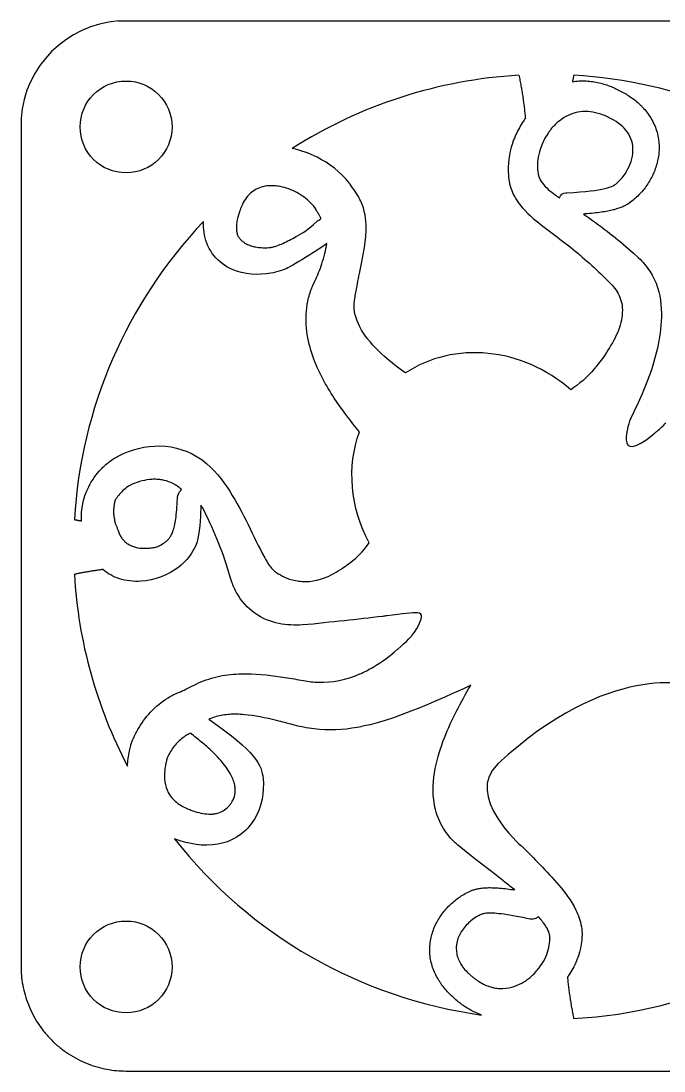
# Model space of a CAD drawing. Header units: millimetres. Extents: x 0 to 40, y 50 to 90.
# Drawn here: x 0 to 24.48, y 50.04 to 90.04 of the extents above; entities that cross this region are included whole.
import ezdxf

# ---------------------------------------------------------------- set-up
doc = ezdxf.new("R2010")
doc.units = ezdxf.units.MM
doc.header["$MEASUREMENT"] = 0
doc.layers.add('Default', color=178, linetype='Continuous', true_color=0x000000)

msp = doc.modelspace()

# ---------------------------------------------------------------- linework, layer by layer
at = {"layer": 'Default'}
for p, q in [((36, 90.036), (3.708, 90.036)), ((0, 86.329), (0, 54.033)), ((20.026, 85.704), (19.972, 85.616)), ((20.067, 85.769), (20.026, 85.704)), ((20.087, 85.794), (20.067, 85.769)), ((20.097, 85.807), (20.087, 85.794)), ((20.141, 85.871), (20.113, 85.832)), ((18.555, 84.158), (18.566, 84.083)), ((18.566, 84.083), (18.575, 83.997)), ((19.68, 84.285), (19.686, 84.234)), ((19.686, 84.234), (19.695, 84.196)), ((19.695, 84.196), (19.701, 84.165)), ((19.701, 84.165), (19.703, 84.158)), ((19.703, 84.158), (19.707, 84.149)), ((19.707, 84.149), (19.717, 84.111)), ((12.494, 83.864), (12.492, 83.872)), ((12.53, 83.817), (12.494, 83.864)), ((18.575, 83.997), (18.589, 83.924)), ((8.428, 83.047), (8.426, 83.042)), ((8.43, 83.051), (8.428, 83.047)), ((8.305, 82.723), (8.261, 82.567)), ((11.417, 82.505), (11.415, 82.514)), ((11.419, 82.497), (11.417, 82.505)), ((8.199, 82.161), (8.199, 82.159)), ((8.199, 82.159), (8.199, 82.156)), ((11.676, 81.586), (11.676, 81.584)), ((23.126, 81.363), (23.321, 81.188)), ((23.321, 81.188), (23.512, 81.016)), ((11.11, 79.959), (11.189, 80.123)), ((22.161, 80.319), (22.331, 80.147)), ((22.331, 80.147), (22.501, 79.977)), ((11.067, 79.865), (11.082, 79.894)), ((11.089, 79.915), (11.11, 79.959)), ((12.709, 79.452), (12.74, 79.645)), ((12.7, 79.38), (12.703, 79.407)), ((12.7, 79.366), (12.7, 79.38)), ((12.703, 79.407), (12.709, 79.452)), ((14.334, 66.106), (14.341, 66.112)), ((10.754, 64.907), (10.834, 64.895)), ((10.834, 64.895), (10.9, 64.886)), ((10.9, 64.886), (11.04, 64.865)), ((5.799, 64.362), (5.906, 64.414)), ((5.906, 64.414), (6.001, 64.455)), ((10.554, 63.175), (10.366, 63.223)), ((10.753, 63.132), (10.554, 63.175)), ((4.22, 62.564), (4.259, 62.662)), ((16.633, 58.639), (16.564, 58.699)), ((16.684, 58.598), (16.633, 58.639)), ((16.885, 58.439), (16.684, 58.598)), ((17.28, 58.123), (16.885, 58.439)), ((18.075, 57.507), (17.28, 58.123)), ((21.34, 54.941), (21.331, 54.866)), ((21.348, 55.023), (21.34, 54.941)), ((21.351, 55.057), (21.348, 55.023)), ((21.356, 55.096), (21.351, 55.057)), ((18.8, 53.271), (18.802, 53.271)), ((18.802, 53.271), (18.803, 53.272))]:
    msp.add_line(p, q, dxfattribs=at)
for points in [[(4.063, 72.292), (4.059, 72.289), (4.056, 72.287)], [(6.051, 72.236), (6.049, 72.238), (6.046, 72.24)], [(5.952, 71.835), (5.952, 71.841), (5.953, 71.85)], [(5.976, 71.972), (5.978, 71.98), (5.981, 71.988)], [(3.55, 71.089), (3.555, 71.069), (3.557, 71.048)], [(3.694, 70.626), (3.74, 70.516), (3.74, 70.506), (3.743, 70.499)], [(3.758, 70.469), (3.767, 70.453), (3.775, 70.436)], [(4.703, 69.952), (4.705, 69.952), (4.708, 69.952)], [(6.391, 62.875), (6.384, 62.871), (6.377, 62.867)], [(6.518, 62.851), (6.504, 62.861), (6.492, 62.873), (6.491, 62.875)], [(5.607, 62.048), (5.604, 62.041), (5.576, 61.992)], [(5.574, 61.988), (5.573, 61.985), (5.572, 61.982)], [(5.655, 60.566), (5.656, 60.564), (5.658, 60.562)], [(20.111, 55.273), (20.111, 55.275), (20.11, 55.277)], [(20.148, 55.068), (20.146, 55.075), (20.133, 55.11), (20.136, 55.148)], [(20.135, 54.999), (20.135, 55), (20.135, 55.002), (20.138, 55.043), (20.138, 55.114), (20.138, 55.124)], [(19.423, 53.638), (19.47, 53.683), (19.531, 53.74), (19.596, 53.811)]]:
    msp.add_lwpolyline(points, dxfattribs=at)
for centre in [(4, 86), (4, 54)]:
    msp.add_circle(centre, 1.75, dxfattribs=at)
for centre, radius, start, end in [((4, 86.036), 4.011, 94.1817, 175.8183), ((20, 70), 18, 93.3272, 122.5181), ((20, 70), 18, 49.1419, 86.6728), ((20, 70), 18, 136.4917, 176.6728), ((20, 70), 18, 183.3272, 207.6402), ((20, 70), 18, 273.3272, 356.6728), ((7.093, 61.442), 1.614, 160.2124, 160.2533), ((5.166, 62.187), 0.454, 334.1511, 334.5328), ((20, 70), 18, 218.1649, 262.1338)]:
    msp.add_arc(centre, radius, start, end, dxfattribs=at)
for points, weights in [([(18.955, 87.97), (19.126, 87.168), (19.201, 86.324)], [0.853817633626, 0.855328451318, 0.865477415783]), ([(21.045, 87.97), (21.019, 87.848), (20.995, 87.725)], [0.853817633015, 0.854046309626, 0.854472884034]), ([(2.03, 71.045), (2.166, 71.016), (2.302, 70.99)], [0.853817630303, 0.854072138241, 0.854571780759]), ([(3.118, 69.14), (2.563, 69.069), (2.03, 68.955)], [0.859645538074, 0.85482217192, 0.853817633384]), ([(0, 54.033), (-0.003, 50.04), (3.997, 50.036)], [1, 0.707106781187, 1]), ([(20.804, 53.614), (20.881, 52.802), (21.045, 52.03)], [0.864730364395, 0.855271936187, 0.853817630182])]:
    msp.add_rational_spline(points, weights, degree=2, dxfattribs=at)
for points, knots in [([(20.995, 87.725), (21.074, 87.737), (21.182, 87.749), (21.356, 87.756), (21.617, 87.752), (22.009, 87.696), (22.36, 87.584), (22.567, 87.495), (22.661, 87.452), (22.853, 87.358), (23.089, 87.225), (23.346, 87.046), (23.502, 86.914), (23.62, 86.799), (23.737, 86.677), (23.928, 86.441), (24.146, 86.055), (24.292, 85.544), (24.303, 85.02), (24.22, 84.602), (24.13, 84.346), (24.077, 84.22), (24.02, 84.099), (23.89, 83.858), (23.655, 83.533), (23.368, 83.25), (23.136, 83.079), (22.977, 82.991), (22.833, 82.928), (22.688, 82.878), (22.521, 82.832), (22.327, 82.789), (22.078, 82.747), (21.789, 82.712), (21.562, 82.691), (21.431, 82.681), (21.411, 82.679)], [0.094748, 0.094748, 0.094748, 0.094748, 0.334789, 0.418751, 0.618006, 1.118229, 1.600947, 1.718825, 1.795952, 1.910245, 2.360769, 2.60632, 2.849931, 2.973161, 3.09963, 3.357657, 3.884116, 4.420181, 4.939731, 5.444571, 5.691589, 5.752741, 5.853575, 6.094101, 6.572681, 7.052131, 7.298077, 7.43898, 7.594809, 7.769524, 7.898651, 8.11547, 8.365426, 8.654447, 8.988349, 9.048957, 9.048957, 9.048957, 9.048957]), ([(22.174, 86.45), (21.909, 86.553), (21.64, 86.601), (21.382, 86.584), (21.128, 86.566), (20.879, 86.483), (20.656, 86.342), (20.546, 86.271), (20.435, 86.187), (20.343, 86.097), (20.292, 86.048), (20.245, 85.997), (20.203, 85.95), (20.18, 85.924), (20.162, 85.896), (20.141, 85.871)], [193.250854, 193.250854, 193.250854, 193.250854, 194.250854, 194.250854, 194.250854, 195.250854, 195.250854, 195.250854, 196.250854, 196.250854, 196.250854, 197.250854, 197.250854, 197.250854, 198.250854, 198.250854, 198.250854, 198.250854]), ([(22.723, 83.894), (22.929, 84.087), (23.095, 84.33), (23.195, 84.589), (23.295, 84.85), (23.325, 85.13), (23.277, 85.37), (23.224, 85.623), (23.089, 85.84), (22.899, 86.021)], [188.250854, 188.250854, 188.250854, 188.250854, 189.250854, 189.250854, 189.250854, 190.250854, 190.250854, 190.250854, 191.250854, 191.250854, 191.250854, 191.250854]), ([(11.183, 82.929), (11.118, 83.012), (10.971, 83.171), (10.715, 83.376), (10.426, 83.546), (10.116, 83.673), (9.83, 83.742), (9.55, 83.769), (9.285, 83.752), (9.013, 83.669), (8.775, 83.525), (8.574, 83.317), (8.473, 83.145), (8.43, 83.051)], [11.903846, 11.903846, 11.903846, 11.903846, 12.220962, 12.549927, 12.885958, 13.223714, 13.552428, 13.766264, 14.066509, 14.343596, 14.613, 14.893932, 15.206238, 15.206238, 15.206238, 15.206238]), ([(19.766, 83.982), (19.811, 83.9), (19.877, 83.817), (19.962, 83.73), (20.102, 83.588), (20.292, 83.444), (20.499, 83.298)], [183.696594, 183.696594, 183.696594, 183.696594, 184.696594, 184.696594, 184.696594, 185.500596, 185.500596, 185.500596, 185.500596]), ([(11.415, 82.514), (11.413, 82.521), (11.408, 82.537), (11.396, 82.566), (11.376, 82.607), (11.35, 82.655), (11.316, 82.712), (11.259, 82.802), (11.213, 82.876), (11.183, 82.929)], [11.4269904, 11.4269904, 11.4269904, 11.4269904, 11.4478466, 11.4778059, 11.5224938, 11.5841392, 11.6431496, 11.7207605, 11.9038458, 11.9038458, 11.9038458, 11.9038458]), ([(8.199, 82.156), (8.199, 82.106), (8.205, 82.012), (8.242, 81.882), (8.303, 81.77), (8.376, 81.689), (8.439, 81.638), (8.479, 81.608), (8.548, 81.563), (8.667, 81.503), (8.846, 81.445), (9.046, 81.408), (9.225, 81.395), (9.372, 81.396), (9.487, 81.406), (9.609, 81.431), (9.775, 81.481), (10.071, 81.603), (10.555, 81.86), (10.951, 82.101), (11.251, 82.391), (11.307, 82.426), (11.363, 82.462), (11.419, 82.497)], [7.61358, 7.61358, 7.61358, 7.61358, 7.764317, 7.894127, 8.015776, 8.145793, 8.218841, 8.256999, 8.296152, 8.466044, 8.655221, 8.859679, 9.074082, 9.194203, 9.299542, 9.419879, 9.568293, 9.817759, 10.379323, 11.210197, 11.210197, 11.210197, 11.409766, 11.409766, 11.409766, 11.409766]), ([(21.411, 82.679), (21.716, 82.471), (22.022, 82.253), (22.32, 82.024), (22.596, 81.814), (22.862, 81.592), (23.126, 81.363)], [9.048957, 9.048957, 9.048957, 9.048957, 9.591579, 9.591579, 9.591579, 10.591579, 10.591579, 10.591579, 10.591579]), ([(10.04, 80.577), (9.809, 80.489), (9.572, 80.429), (9.329, 80.401), (8.845, 80.349), (8.322, 80.403), (7.834, 80.677), (7.596, 80.814), (7.376, 81.023), (7.221, 81.277), (7.066, 81.529), (6.982, 81.816), (6.956, 82.088), (6.946, 82.192), (6.943, 82.293), (6.945, 82.392)], [191.437853, 191.437853, 191.437853, 191.437853, 192.437853, 192.437853, 192.437853, 193.437853, 193.437853, 193.437853, 194.437853, 194.437853, 194.437853, 195.437853, 195.437853, 195.437853, 195.814777, 195.814777, 195.814777, 195.814777]), ([(11.189, 80.123), (11.29, 80.342), (11.381, 80.564), (11.454, 80.788), (11.538, 81.044), (11.602, 81.306), (11.645, 81.557)], [188.908321, 188.908321, 188.908321, 188.908321, 189.908321, 189.908321, 189.908321, 190.482678, 190.482678, 190.482678, 190.482678]), ([(23.512, 81.016), (23.67, 80.86), (23.818, 80.696), (23.943, 80.5), (24.194, 80.12), (24.327, 79.665), (24.365, 79.236), (24.405, 78.801), (24.371, 78.391), (24.31, 78.001), (24.247, 77.611), (24.156, 77.238), (24.043, 76.876), (23.93, 76.518), (23.792, 76.172), (23.646, 75.833), (23.513, 75.523), (23.372, 75.217), (23.22, 74.922)], [11.357023, 11.357023, 11.357023, 11.357023, 12.357023, 12.357023, 12.357023, 13.357023, 13.357023, 13.357023, 14.357023, 14.357023, 14.357023, 15.357023, 15.357023, 15.357023, 16.357023, 16.357023, 16.357023, 17.357023, 17.357023, 17.357023, 17.357023]), ([(10.895, 79.241), (10.926, 79.413), (10.968, 79.582), (11.023, 79.746), (11.037, 79.786), (11.053, 79.826), (11.067, 79.865)], [230.406406, 230.406406, 230.406406, 230.406406, 231.406406, 231.406406, 231.406406, 232.406406, 232.406406, 232.406406, 232.406406]), ([(12.886, 74.39), (12.551, 74.791), (12.223, 75.213), (11.926, 75.668), (11.612, 76.149), (11.318, 76.673), (11.11, 77.269), (11.01, 77.57), (10.926, 77.882), (10.882, 78.215), (10.839, 78.546), (10.839, 78.898), (10.895, 79.241)], [226.406406, 226.406406, 226.406406, 226.406406, 227.406406, 227.406406, 227.406406, 228.406406, 228.406406, 228.406406, 229.406406, 229.406406, 229.406406, 230.406406, 230.406406, 230.406406, 230.406406]), ([(23.215, 74.909), (23.16, 74.765), (22.51, 72.995), (24.094, 74.31), (24.12, 74.331), (24.144, 74.354), (24.17, 74.375)], [18.357023, 18.357023, 18.357023, 18.357023, 19.357023, 19.357023, 19.357023, 20.357023, 20.357023, 20.357023, 20.357023]), ([(3.722, 73.471), (4.2, 73.708), (4.724, 73.86), (5.291, 73.849), (5.858, 73.836), (6.418, 73.658), (6.891, 73.315), (7.359, 72.972), (7.679, 72.535), (7.946, 72.121), (8.216, 71.7), (8.436, 71.273), (8.648, 70.849), (8.857, 70.422), (9.051, 69.998), (9.283, 69.587)], [213.406406, 213.406406, 213.406406, 213.406406, 214.406406, 214.406406, 214.406406, 215.406406, 215.406406, 215.406406, 216.406406, 216.406406, 216.406406, 217.406406, 217.406406, 217.406406, 218.406406, 218.406406, 218.406406, 218.406406]), ([(2.302, 70.99), (2.281, 71.432), (2.37, 71.892), (2.576, 72.293), (2.7, 72.542), (2.86, 72.767), (3.049, 72.961), (3.143, 73.06), (3.247, 73.154), (3.354, 73.238), (3.411, 73.282), (3.469, 73.325), (3.539, 73.365)], [208.594692, 208.594692, 208.594692, 208.594692, 209.406406, 209.406406, 209.406406, 210.406406, 210.406406, 210.406406, 211.406406, 211.406406, 211.406406, 212.406406, 212.406406, 212.406406, 212.406406]), ([(6.046, 72.24), (6.006, 72.274), (5.92, 72.339), (5.726, 72.45), (5.51, 72.528), (5.302, 72.566), (5.145, 72.579), (4.918, 72.577), (4.604, 72.526), (4.339, 72.436), (4.181, 72.361), (4.136, 72.34), (4.108, 72.324), (4.094, 72.314), (4.079, 72.304), (4.068, 72.296), (4.063, 72.292)], [0.21318, 0.21318, 0.21318, 0.21318, 0.372189, 0.538322, 0.882579, 1.055741, 1.17207, 1.353985, 1.734155, 2.123603, 2.191234, 2.258864, 2.273142, 2.287419, 2.307686, 2.327953, 2.327953, 2.327953, 2.327953]), ([(3.583, 71.779), (3.569, 71.731), (3.547, 71.633), (3.527, 71.47), (3.523, 71.332), (3.528, 71.227), (3.534, 71.17), (3.541, 71.125), (3.547, 71.099), (3.55, 71.089)], [3.4756319, 3.4756319, 3.4756319, 3.4756319, 3.6246578, 3.7759216, 3.9701116, 4.0356785, 4.0932838, 4.1403038, 4.1727285, 4.1727285, 4.1727285, 4.1727285]), ([(4.708, 69.952), (4.787, 69.953), (4.929, 69.956), (5.096, 69.983), (5.211, 70.021), (5.332, 70.077), (5.453, 70.154), (5.572, 70.247), (5.652, 70.337), (5.725, 70.451), (5.79, 70.607), (5.849, 70.816), (5.897, 71.09), (5.934, 71.436), (5.947, 71.693), (5.952, 71.835)], [6.927585, 6.927585, 6.927585, 6.927585, 7.166256, 7.350518, 7.436073, 7.526952, 7.750097, 7.865616, 7.979294, 8.108382, 8.271364, 8.484447, 8.75924, 9.104359, 9.530392, 9.530392, 9.530392, 9.530392]), ([(7.912, 69.025), (7.792, 69.467), (7.63, 69.892), (7.459, 70.309), (7.285, 70.722), (7.109, 71.129), (6.904, 71.502), (6.886, 71.535), (6.868, 71.567), (6.851, 71.598)], [548.003128, 548.003128, 548.003128, 548.003128, 549.003128, 549.003128, 549.003128, 550.003128, 550.003128, 550.003128, 550.090287, 550.090287, 550.090287, 550.090287]), ([(3.791, 70.404), (3.818, 70.361), (3.853, 70.309), (3.908, 70.246), (3.964, 70.187), (4.104, 70.077), (4.36, 69.97), (4.585, 69.948), (4.703, 69.952)], [5.85163, 5.85163, 5.85163, 5.85163, 6.003876, 6.03959, 6.100373, 6.250035, 6.569492, 6.922348, 6.922348, 6.922348, 6.922348]), ([(6.546, 69.857), (6.408, 69.619), (6.224, 69.414), (6.02, 69.248), (5.601, 68.916), (5.094, 68.72), (4.556, 68.691), (4.288, 68.676), (4.008, 68.705), (3.744, 68.79), (3.517, 68.864), (3.302, 68.982), (3.118, 69.14)], [551.064337, 551.064337, 551.064337, 551.064337, 552.064337, 552.064337, 552.064337, 553.064337, 553.064337, 553.064337, 554.064337, 554.064337, 554.064337, 554.904429, 554.904429, 554.904429, 554.904429]), ([(9.874, 68.933), (9.973, 68.876), (10.088, 68.823), (10.225, 68.779), (10.362, 68.733), (10.526, 68.702), (10.701, 68.687), (11.064, 68.657), (11.464, 68.75), (11.829, 68.945), (12.056, 69.066), (12.274, 69.208), (12.484, 69.372)], [220.406406, 220.406406, 220.406406, 220.406406, 221.406406, 221.406406, 221.406406, 222.406406, 222.406406, 222.406406, 223.406406, 223.406406, 223.406406, 224.406406, 224.406406, 224.406406, 224.406406]), ([(8.226, 68.228), (8.146, 68.368), (8.078, 68.514), (8.026, 68.661), (7.97, 68.819), (7.946, 68.915), (7.912, 69.025)], [546.003128, 546.003128, 546.003128, 546.003128, 547.003128, 547.003128, 547.003128, 548.003128, 548.003128, 548.003128, 548.003128]), ([(10.711, 67.027), (10.429, 67.015), (10.128, 67.021), (9.817, 67.083), (9.509, 67.147), (9.189, 67.272), (8.902, 67.474), (8.622, 67.676), (8.384, 67.939), (8.226, 68.228)], [588.79957, 588.79957, 588.79957, 588.79957, 589.79957, 589.79957, 589.79957, 590.79957, 590.79957, 590.79957, 591.79957, 591.79957, 591.79957, 591.79957]), ([(15.096, 67.489), (14.906, 67.511), (14.532, 67.449), (13.932, 67.375), (13.881, 67.37), (13.828, 67.365), (13.77, 67.355)], [583.79957, 583.79957, 583.79957, 583.79957, 584.79957, 584.79957, 584.79957, 585.79957, 585.79957, 585.79957, 585.79957]), ([(14.341, 66.112), (14.656, 66.363), (14.931, 66.634), (15.07, 66.893), (15.291, 67.305), (15.327, 67.459), (15.096, 67.489)], [581.79957, 581.79957, 581.79957, 581.79957, 582.79957, 582.79957, 582.79957, 583.79957, 583.79957, 583.79957, 583.79957]), ([(12.911, 65.17), (13.082, 65.242), (13.243, 65.325), (13.406, 65.42), (13.732, 65.609), (14.045, 65.842), (14.334, 66.106)], [579.786117, 579.786117, 579.786117, 579.786117, 580.786117, 580.786117, 580.786117, 581.786117, 581.786117, 581.786117, 581.786117]), ([(25.709, 64.698), (25.709, 64.698), (25.707, 64.701), (25.7, 64.703), (25.51, 64.763), (22.362, 65.647), (18.16, 61.737), (16.841, 60.525), (19.05, 58.611), (19.05, 58.611)], [116.29625, 116.29625, 116.29625, 116.29625, 117.29625, 117.29625, 117.29625, 118.29625, 118.29625, 118.29625, 119.29625, 119.29625, 119.29625, 119.29625]), ([(6.001, 64.455), (6.092, 64.494), (6.182, 64.534), (6.281, 64.584), (6.471, 64.679), (6.688, 64.794), (6.948, 64.898), (7.203, 65), (7.492, 65.076), (7.767, 65.118), (8.045, 65.158), (8.312, 65.171), (8.573, 65.17), (9.091, 65.161), (9.578, 65.103), (10.054, 65.031), (10.288, 64.995), (10.529, 64.951), (10.754, 64.907)], [569.359576, 569.359576, 569.359576, 569.359576, 570.359576, 570.359576, 570.359576, 571.359576, 571.359576, 571.359576, 572.359576, 572.359576, 572.359576, 573.359576, 573.359576, 573.359576, 574.359576, 574.359576, 574.359576, 575.359576, 575.359576, 575.359576, 575.359576]), ([(11.04, 64.865), (11.13, 64.857), (11.219, 64.85), (11.309, 64.846), (11.853, 64.829), (12.385, 64.94), (12.895, 65.161)], [575.786117, 575.786117, 575.786117, 575.786117, 576.786117, 576.786117, 576.786117, 577.786117, 577.786117, 577.786117, 577.786117]), ([(15.771, 61.557), (15.94, 62.396), (16.255, 63.099), (16.59, 63.765), (16.756, 64.091), (16.932, 64.403), (17.11, 64.704)], [-1.228975, -1.228975, -1.228975, -1.228975, -0.228975, -0.228975, -0.228975, 0.771025, 0.771025, 0.771025, 0.771025]), ([(4.259, 62.662), (4.315, 62.795), (4.376, 62.918), (4.446, 63.04), (4.711, 63.511), (5.096, 63.953), (5.605, 64.256), (5.67, 64.294), (5.735, 64.33), (5.799, 64.362)], [566.032436, 566.032436, 566.032436, 566.032436, 567.032436, 567.032436, 567.032436, 568.032436, 568.032436, 568.032436, 569.032436, 569.032436, 569.032436, 569.032436]), ([(7.94, 63.621), (7.766, 63.61), (7.605, 63.589), (7.433, 63.537), (7.345, 63.509), (7.25, 63.474), (7.149, 63.434)], [12.357856, 12.357856, 12.357856, 12.357856, 13.357856, 13.357856, 13.357856, 13.872778, 13.872778, 13.872778, 13.872778]), ([(10.366, 63.223), (10.147, 63.282), (9.943, 63.336), (9.733, 63.388), (9.314, 63.489), (8.894, 63.571), (8.504, 63.61), (8.305, 63.628), (8.118, 63.642), (7.94, 63.621)], [9.357856, 9.357856, 9.357856, 9.357856, 10.357856, 10.357856, 10.357856, 11.357856, 11.357856, 11.357856, 12.357856, 12.357856, 12.357856, 12.357856]), ([(7.149, 63.434), (8.968, 62.185), (9.161, 61.693), (9.215, 61.184), (9.263, 60.663), (9.175, 60.114), (8.886, 59.631), (8.742, 59.391), (8.544, 59.167), (8.3, 59.005)], [13.872778, 13.872778, 13.872778, 13.872778, 14.866609, 14.866609, 14.866609, 15.866609, 15.866609, 15.866609, 16.866609, 16.866609, 16.866609, 16.866609]), ([(5.658, 60.562), (5.702, 60.49), (5.815, 60.353), (6.037, 60.18), (6.261, 60.06), (6.461, 59.977), (6.668, 59.904), (6.921, 59.84), (7.147, 59.819), (7.288, 59.826), (7.374, 59.835), (7.516, 59.863), (7.706, 59.942), (7.867, 60.07), (7.976, 60.199), (8.072, 60.344), (8.158, 60.56), (8.164, 60.807), (8.116, 61.028), (8.041, 61.225), (7.923, 61.444), (7.757, 61.685), (7.537, 61.949), (7.257, 62.234), (6.913, 62.54), (6.657, 62.745), (6.518, 62.851)], [0, 0, 0, 0, 0.251451, 0.530094, 0.84159, 1.010847, 1.179612, 1.500363, 1.790755, 1.858041, 1.923601, 2.050405, 2.291346, 2.534294, 2.663167, 2.794824, 3.057341, 3.350315, 3.526616, 3.734101, 3.980204, 4.270965, 4.612377, 5.009889, 5.468526, 5.99324, 5.99324, 5.99324, 5.99324]), ([(13.065, 63.185), (12.978, 63.163), (12.889, 63.143), (12.804, 63.126), (12.267, 63.02), (11.705, 63), (11.158, 63.067)], [5.771025, 5.771025, 5.771025, 5.771025, 6.771025, 6.771025, 6.771025, 7.771025, 7.771025, 7.771025, 7.771025]), ([(5.572, 61.982), (5.569, 61.973), (5.561, 61.95), (5.552, 61.919), (5.542, 61.884), (5.529, 61.834), (5.491, 61.67), (5.47, 61.517), (5.462, 61.393)], [9.3398365, 9.3398365, 9.3398365, 9.3398365, 9.3702867, 9.4130982, 9.4366181, 9.4783797, 9.5696446, 9.9411762, 9.9411762, 9.9411762, 9.9411762]), ([(16.43, 58.824), (16.257, 59.005), (16.102, 59.218), (15.984, 59.451), (15.867, 59.682), (15.787, 59.933), (15.739, 60.179), (15.649, 60.673), (15.695, 61.139), (15.771, 61.557)], [-4.228975, -4.228975, -4.228975, -4.228975, -3.228975, -3.228975, -3.228975, -2.228975, -2.228975, -2.228975, -1.228975, -1.228975, -1.228975, -1.228975]), ([(8.3, 59.005), (8.058, 58.838), (7.782, 58.728), (7.498, 58.677), (6.932, 58.579), (6.391, 58.685), (5.91, 58.855), (5.889, 58.863), (5.869, 58.87), (5.848, 58.877)], [16.866609, 16.866609, 16.866609, 16.866609, 17.866609, 17.866609, 17.866609, 18.866609, 18.866609, 18.866609, 18.908871, 18.908871, 18.908871, 18.908871]), ([(19.05, 58.611), (19.525, 58.136), (20.009, 57.664), (20.478, 57.114), (20.713, 56.838), (20.941, 56.542), (21.127, 56.164), (21.22, 55.975), (21.295, 55.765), (21.333, 55.533), (21.353, 55.419), (21.36, 55.305), (21.361, 55.186)], [119.29625, 119.29625, 119.29625, 119.29625, 120.29625, 120.29625, 120.29625, 121.29625, 121.29625, 121.29625, 122.29625, 122.29625, 122.29625, 123.29625, 123.29625, 123.29625, 123.29625]), ([(15.567, 54.805), (15.578, 54.972), (15.641, 55.299), (15.807, 55.677), (15.965, 55.927), (16.089, 56.098), (16.274, 56.318), (16.564, 56.581), (16.894, 56.793), (17.149, 56.914), (17.318, 56.966), (17.469, 56.997), (17.618, 57.013), (17.789, 57.022), (17.985, 57.02), (18.234, 57.005), (18.508, 56.975), (18.699, 56.949), (18.795, 56.935)], [-12.960865, -12.960865, -12.960865, -12.960865, -12.457082, -11.967938, -11.728737, -11.571199, -11.335766, -10.867368, -10.399468, -10.161597, -10.023787, -9.871116, -9.699634, -9.572662, -9.358854, -9.111387, -8.824077, -8.533283, -8.533283, -8.533283, -8.533283]), ([(19.326, 55.834), (19.127, 55.876), (18.779, 55.945), (18.321, 56.018), (18.013, 56.049), (17.797, 56.052), (17.647, 56.038), (17.53, 56.005), (17.464, 55.975), (17.407, 55.946), (17.221, 55.842), (16.998, 55.658), (16.791, 55.4), (16.637, 55.124), (16.56, 54.824), (16.579, 54.523), (16.64, 54.306), (16.719, 54.146), (16.786, 54.041), (16.861, 53.936), (16.959, 53.827), (17.084, 53.71), (17.186, 53.623), (17.274, 53.555), (17.359, 53.494), (17.545, 53.369), (17.767, 53.267), (18.002, 53.207), (18.153, 53.181), (18.424, 53.17), (18.653, 53.218), (18.8, 53.271)], [12.603443, 12.603443, 12.603443, 12.603443, 13.213548, 13.668572, 13.994826, 14.140025, 14.317562, 14.445175, 14.503384, 14.533331, 14.63886, 15.141606, 15.391491, 15.62991, 16.085571, 16.305654, 16.527748, 16.757805, 16.839921, 16.899594, 17.146131, 17.277762, 17.413784, 17.546483, 17.612109, 17.727176, 18.219965, 18.337785, 18.452639, 18.680726, 19.148083, 19.148083, 19.148083, 19.148083]), ([(17.537, 52.169), (17.436, 52.205), (17.194, 52.307), (16.935, 52.461), (16.756, 52.588), (16.677, 52.649), (16.514, 52.781), (16.321, 52.961), (16.119, 53.19), (15.999, 53.347), (15.912, 53.48), (15.828, 53.62), (15.698, 53.882), (15.572, 54.289), (15.552, 54.633), (15.567, 54.805)], [-16.476617, -16.476617, -16.476617, -16.476617, -16.157494, -15.689388, -15.575202, -15.50014, -15.388162, -14.946553, -14.709038, -14.473393, -14.353984, -14.232157, -13.984195, -13.47778, -12.960865, -12.960865, -12.960865, -12.960865]), ([(21.331, 54.866), (21.264, 54.455), (21.107, 54.076), (20.895, 53.747), (20.866, 53.703), (20.835, 53.658), (20.804, 53.614)], [124.637314, 124.637314, 124.637314, 124.637314, 125.637314, 125.637314, 125.637314, 125.916271, 125.916271, 125.916271, 125.916271]), ([(19.383, 53.604), (19.392, 53.612), (19.399, 53.619), (19.406, 53.625), (19.415, 53.631), (19.423, 53.638), (19.423, 53.638)], [20.7103123, 20.7103123, 20.7103123, 20.7103123, 20.8550785, 20.8550785, 20.8550785, 21.0546224, 21.0546224, 21.0546224, 21.0546224])]:
    msp.add_open_spline(points, degree=3, knots=knots, dxfattribs=at)
for points, degree in [([(22.571, 86.257), (22.437, 86.336), (22.308, 86.401), (22.174, 86.45)], 3), ([(19.086, 86.162), (19.032, 86.077), (18.984, 85.995), (18.939, 85.907)], 3), ([(19.174, 86.282), (19.141, 86.243), (19.113, 86.203), (19.086, 86.162)], 3), ([(19.201, 86.324), (19.192, 86.311), (19.183, 86.297), (19.174, 86.282)], 3), ([(22.899, 86.021), (22.802, 86.109), (22.682, 86.197), (22.571, 86.257)], 3), ([(18.939, 85.907), (18.846, 85.734), (18.769, 85.558), (18.706, 85.369)], 3), ([(19.972, 85.616), (19.939, 85.556), (19.906, 85.496), (19.877, 85.434)], 3), ([(20.113, 85.832), (20.109, 85.828), (20.101, 85.812), (20.097, 85.807)], 3), ([(18.706, 85.369), (18.579, 84.991), (18.52, 84.576), (18.555, 84.158)], 3), ([(19.877, 85.434), (19.82, 85.307), (19.773, 85.177), (19.734, 85.048)], 3), ([(11.276, 84.844), (10.977, 84.996), (10.657, 85.11), (10.324, 85.178)], 3), ([(12.492, 83.872), (12.153, 84.288), (11.737, 84.611), (11.276, 84.844)], 3), ([(19.734, 85.048), (19.667, 84.788), (19.644, 84.526), (19.68, 84.285)], 3), ([(19.717, 84.111), (19.728, 84.065), (19.747, 84.026), (19.766, 83.982)], 3), ([(12.746, 83.509), (12.659, 83.64), (12.585, 83.737), (12.53, 83.817)], 3), ([(18.589, 83.924), (18.591, 83.895), (18.6, 83.866), (18.604, 83.839)], 3), ([(18.604, 83.839), (18.629, 83.722), (18.667, 83.608), (18.716, 83.499)], 3), ([(20.778, 83.495), (22.262, 83.566), (22.515, 83.706), (22.723, 83.894)], 3), ([(12.988, 83.044), (12.923, 83.217), (12.831, 83.381), (12.746, 83.509)], 3), ([(18.716, 83.499), (18.814, 83.276), (18.943, 83.087), (19.083, 82.928)], 3), ([(20.499, 83.298), (20.536, 83.407), (20.632, 83.487), (20.746, 83.492)], 3), ([(20.746, 83.492), (20.757, 83.495), (20.778, 83.495), (20.778, 83.495)], 3), ([(8.341, 82.834), (8.326, 82.792), (8.314, 82.757), (8.305, 82.723)], 3), ([(8.426, 83.042), (8.396, 82.984), (8.368, 82.913), (8.341, 82.834)], 3), ([(13.139, 82.051), (13.15, 82.352), (13.121, 82.693), (12.988, 83.044)], 3), ([(19.083, 82.928), (19.364, 82.613), (19.648, 82.394), (19.92, 82.182)], 3), ([(8.261, 82.567), (8.241, 82.5), (8.225, 82.427), (8.214, 82.356)], 3), ([(8.214, 82.356), (8.203, 82.285), (8.198, 82.217), (8.199, 82.161)], 3), ([(12.886, 80.414), (12.984, 80.932), (13.116, 81.447), (13.139, 82.051)], 3), ([(19.92, 82.182), (20.465, 81.769), (20.975, 81.39), (21.458, 80.965)], 3), ([(11.645, 81.557), (11.379, 81.344), (10.259, 80.666), (10.04, 80.577)], 3), ([(21.458, 80.965), (21.699, 80.757), (21.936, 80.542), (22.161, 80.319)], 3), ([(12.74, 79.645), (12.785, 79.903), (12.835, 80.159), (12.886, 80.414)], 3), ([(11.082, 79.894), (11.082, 79.9), (11.084, 79.911), (11.089, 79.915)], 3), ([(22.501, 79.977), (22.578, 79.895), (22.643, 79.805), (22.697, 79.719)], 3), ([(22.697, 79.719), (22.809, 79.538), (22.874, 79.336), (22.891, 79.103)], 3), ([(12.688, 79.077), (12.685, 79.151), (12.682, 79.232), (12.69, 79.307)], 3), ([(12.69, 79.307), (12.693, 79.326), (12.692, 79.345), (12.7, 79.366)], 3), ([(13.039, 78.148), (12.833, 78.459), (12.717, 78.771), (12.688, 79.077)], 3), ([(22.891, 79.103), (22.908, 78.873), (22.868, 78.612), (22.782, 78.354)], 3), ([(13.842, 77.252), (13.525, 77.533), (13.249, 77.838), (13.039, 78.148)], 3), ([(22.782, 78.354), (22.693, 78.096), (22.557, 77.839), (22.406, 77.59)], 3), ([(20.932, 75.99), (19.073, 77.611), (16.483, 77.85), (14.641, 76.629)], 3), ([(14.641, 76.629), (14.359, 76.823), (14.093, 77.034), (13.842, 77.252)], 3), ([(22.406, 77.59), (22.25, 77.339), (22.08, 77.093), (21.887, 76.857)], 3), ([(21.847, 76.806), (21.844, 76.8), (21.843, 76.796), (21.839, 76.792)], 3), ([(21.887, 76.857), (21.876, 76.838), (21.864, 76.821), (21.847, 76.806)], 3), ([(21.839, 76.792), (21.553, 76.461), (21.247, 76.195), (20.932, 75.99)], 3), ([(23.22, 74.922), (23.22, 74.922), (23.222, 74.916), (23.215, 74.909)], 3), ([(24.17, 74.375), (24.185, 74.386), (24.2, 74.403), (24.217, 74.413)], 3), ([(24.217, 74.413), (24.335, 74.518), (24.447, 74.617), (24.555, 74.725)], 3), ([(13.258, 70.151), (12.532, 71.501), (12.403, 73.056), (12.886, 74.39)], 3), ([(3.539, 73.365), (3.605, 73.408), (3.664, 73.439), (3.722, 73.471)], 3), ([(3.866, 72.132), (3.754, 72.027), (3.659, 71.91), (3.583, 71.779)], 3), ([(4.056, 72.287), (3.995, 72.245), (3.931, 72.192), (3.866, 72.132)], 3), ([(5.981, 71.988), (6.01, 72.064), (6.054, 72.131), (6.108, 72.186)], 3), ([(6.108, 72.186), (6.089, 72.203), (6.07, 72.22), (6.051, 72.236)], 3), ([(5.953, 71.85), (5.954, 71.875), (5.958, 71.894), (5.962, 71.914)], 3), ([(5.962, 71.914), (5.965, 71.933), (5.97, 71.952), (5.976, 71.972)], 3), ([(6.851, 71.598), (6.816, 70.302), (6.67, 70.064), (6.546, 69.857)], 3), ([(3.557, 71.048), (3.565, 70.973), (3.578, 70.928), (3.601, 70.866)], 3), ([(3.601, 70.866), (3.623, 70.806), (3.657, 70.731), (3.694, 70.626)], 3), ([(3.743, 70.499), (3.748, 70.487), (3.75, 70.482), (3.751, 70.481)], 3), ([(3.751, 70.481), (3.752, 70.48), (3.752, 70.479), (3.758, 70.469)], 3), ([(3.775, 70.436), (3.775, 70.436), (3.777, 70.431), (3.782, 70.423)], 3), ([(3.782, 70.423), (3.784, 70.418), (3.787, 70.412), (3.791, 70.404)], 3), ([(12.484, 69.372), (12.484, 69.372), (12.892, 69.626), (13.258, 70.151)], 3), ([(9.283, 69.587), (9.405, 69.354), (9.476, 69.246), (9.577, 69.149)], 3), ([(9.577, 69.149), (9.676, 69.051), (9.768, 68.984), (9.874, 68.933)], 3), ([(13.766, 67.356), (13.277, 67.299), (12.796, 67.241), (12.314, 67.19)], 3), ([(13.77, 67.355), (13.768, 67.355), (13.768, 67.355), (13.766, 67.356)], 3), ([(12.314, 67.19), (11.789, 67.145), (11.278, 67.068), (10.711, 67.027)], 3), ([(12.895, 65.161), (12.895, 65.161), (12.9, 65.161), (12.902, 65.165)], 3), ([(12.902, 65.165), (12.904, 65.167), (12.909, 65.165), (12.911, 65.17)], 3), ([(17.123, 64.73), (17.123, 64.73), (14.19, 63.338), (13.069, 63.185)], 3), ([(17.11, 64.704), (17.114, 64.707), (17.115, 64.713), (17.117, 64.719)], 3), ([(17.117, 64.719), (17.118, 64.719), (17.118, 64.719), (17.123, 64.725)], 3), ([(17.123, 64.725), (17.12, 64.726), (17.123, 64.73), (17.123, 64.73)], 3), ([(6.377, 62.867), (6.257, 62.807), (6.138, 62.722), (6.027, 62.619)], 3), ([(6.459, 62.909), (6.434, 62.898), (6.412, 62.887), (6.391, 62.875)], 3), ([(6.491, 62.875), (6.48, 62.886), (6.469, 62.897), (6.459, 62.909)], 3), ([(11.158, 63.067), (11.023, 63.08), (10.888, 63.105), (10.753, 63.132)], 3), ([(13.069, 63.185), (13.069, 63.182), (13.065, 63.185), (13.065, 63.185)], 3), ([(4.128, 62.227), (4.139, 62.296), (4.16, 62.362), (4.176, 62.431)], 3), ([(4.176, 62.431), (4.185, 62.463), (4.21, 62.532), (4.22, 62.564)], 3), ([(6.027, 62.619), (5.917, 62.516), (5.815, 62.394), (5.727, 62.261)], 3), ([(4.054, 61.649), (4.063, 61.843), (4.088, 62.034), (4.128, 62.227)], 3), ([(5.727, 62.261), (5.681, 62.187), (5.639, 62.114), (5.607, 62.048)], 3), ([(5.462, 61.393), (5.455, 61.231), (5.468, 61.078), (5.5, 60.94)], 3), ([(5.5, 60.94), (5.533, 60.8), (5.584, 60.675), (5.655, 60.566)], 3), ([(16.564, 58.699), (16.516, 58.739), (16.472, 58.784), (16.43, 58.824)], 3), ([(18.795, 56.935), (18.559, 57.126), (18.317, 57.316), (18.075, 57.507)], 3), ([(19.549, 55.831), (19.475, 55.813), (19.399, 55.815), (19.326, 55.834)], 3), ([(19.707, 55.904), (19.659, 55.869), (19.604, 55.844), (19.549, 55.831)], 3), ([(19.986, 55.546), (19.913, 55.66), (19.818, 55.781), (19.707, 55.904)], 3), ([(20.11, 55.277), (20.088, 55.355), (20.046, 55.446), (19.986, 55.546)], 3), ([(20.136, 55.151), (20.131, 55.193), (20.123, 55.233), (20.111, 55.273)], 3), ([(19.937, 54.297), (20.055, 54.527), (20.12, 54.769), (20.135, 54.999)], 3), ([(20.136, 55.148), (20.136, 55.148), (20.136, 55.15), (20.136, 55.151)], 3), ([(21.361, 55.186), (21.359, 55.157), (21.357, 55.128), (21.356, 55.096)], 3), ([(19.725, 53.965), (19.806, 54.075), (19.881, 54.186), (19.937, 54.297)], 3), ([(19.307, 53.545), (19.333, 53.567), (19.358, 53.586), (19.383, 53.604)], 3), ([(19.596, 53.811), (19.641, 53.862), (19.685, 53.912), (19.725, 53.965)], 3), ([(18.803, 53.272), (18.923, 53.311), (19.036, 53.367), (19.149, 53.435)], 3), ([(19.149, 53.435), (19.203, 53.471), (19.256, 53.506), (19.307, 53.545)], 3), ([(3.997, 50.036), (20.034, 50.036), (36.071, 50.036)], 2)]:
    msp.add_open_spline(points, degree=degree, dxfattribs=at)

doc.saveas('drawing.dxf')
